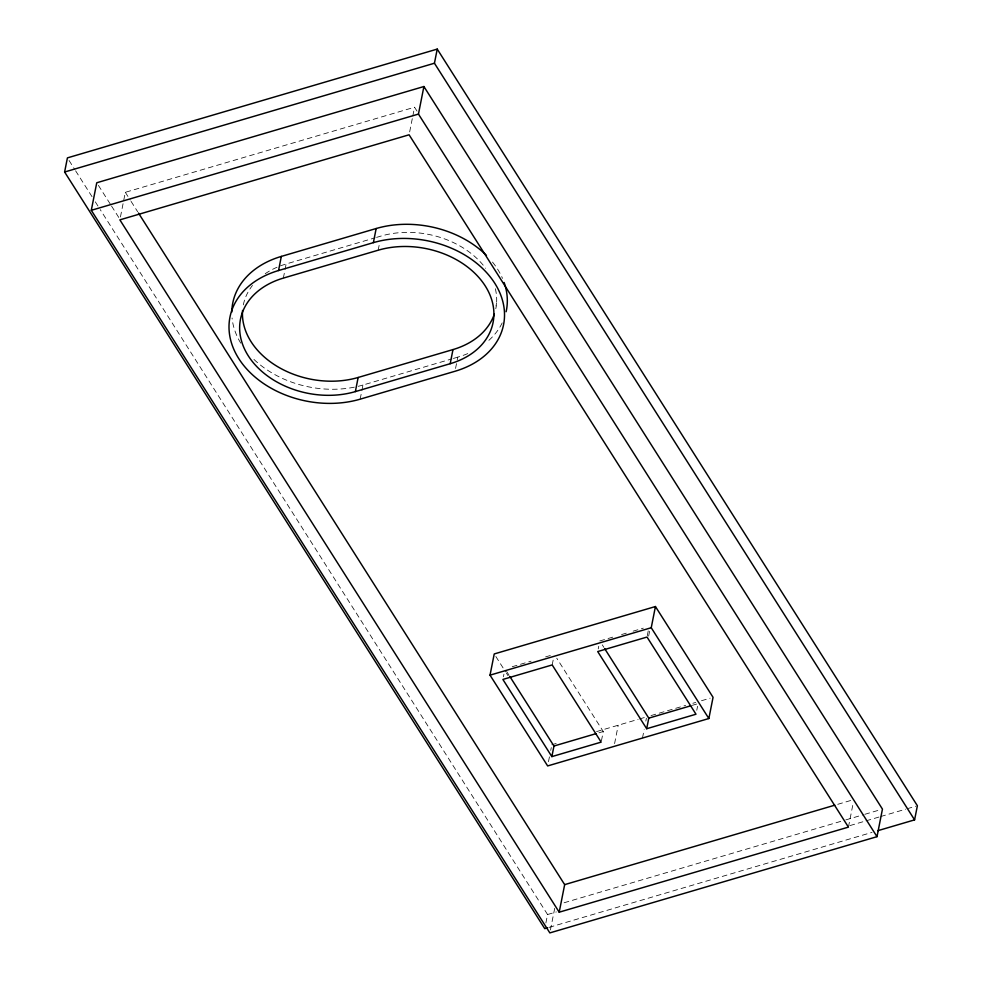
<?xml version="1.0" encoding="UTF-8"?>
<svg xmlns="http://www.w3.org/2000/svg" width="982" height="982" viewBox="0 0 982 982"><rect width="100%" height="100%" fill="white"/><g stroke="black" fill="none" stroke-linecap="round" stroke-linejoin="round"><path stroke-width="0.74" stroke-dasharray="4.91 3.68" d="M120.442 216.961L125.315 192.312L414.539 107.234L417.006 111.126M283.344 278.102L284.743 271.044M285.013 269.633L286.143 263.974L375.124 237.804M378.168 250.214L379.568 243.143M409.666 131.895L412.538 117.386M412.821 115.937L414.539 107.234M360.161 399.171L361.56 392.1M361.842 390.689L362.959 385.042L451.953 358.86M455.55 368.446L457.784 357.141A91.13 67.5 11.2 0 0 469.359 352.894M496.02 305.918L496.573 303.094M503.41 676.794L503.938 674.143M552.191 664.937L553.247 659.646M548.484 761.701L549.601 756.054M550.73 750.395L551.283 747.572M598.234 648.906L598.762 646.254M545.882 922.994L547.563 914.524L100.238 209.62M550.411 930.003L554.72 908.252M601.438 740.796L603.267 731.516L556.745 658.198M614.585 743.595L618.218 725.219M647.285 635.722L648.329 630.419M648.636 636.115L649.949 629.487M642.473 738.047L644.155 729.577M645.837 721.095L646.389 718.272M696.778 710.256L697.576 706.279M848.423 827.114L853.027 803.914M376.585 237.374L380.967 236.085A80.401 59.558 11.2 0 1 485.599 268.258M453.414 358.43L457.784 357.141M512.236 666.717L531.09 661.168M545.587 656.897L552.841 654.773M599.806 640.951L614.315 636.692M621.569 634.556L627.363 632.85M633.169 631.144L643.32 628.161M551.847 744.749L556.168 743.472M596.577 731.59L638.14 719.364M639.564 718.947L645.248 717.277M651.005 715.583L685.632 705.395M692.85 703.272L695.735 702.425M701.504 700.731L710.158 698.177M598.922 732.805L603.267 731.516M692.298 705.334L696.643 704.057M837.732 804.319L850.94 800.428M564.098 902.765L844.311 820.338M845.772 819.909L863.374 814.729M864.847 814.299L879.516 809.99M547.563 914.524L556.364 911.934M849.884 825.604L864.553 821.283M866.026 820.854L879.234 816.963M880.694 816.533L905.649 809.193M907.11 808.763L915.924 806.173M549.171 927.352L872.028 832.392M602.261 644.818L603.893 647.384M506.614 671.418L509.069 675.285M495.849 656.504L505.583 671.86M506.393 673.136L508.025 675.69M125.315 192.312L130.25 200.07M131.072 201.371L137.64 211.719M98.396 185.352L110.721 204.772M111.543 206.06L118.945 217.722M69.047 160.471L74.792 169.518M75.614 170.819L92.038 196.682M95.315 201.85L99.415 208.319M243.327 304.862A80.401 59.558 11.2 0 1 252.472 285.443M265.201 273.708A80.401 59.558 11.2 0 1 286.143 263.974M495.358 288.733A80.401 59.558 11.2 0 1 495.8 308.704M362.959 385.042A91.13 67.5 11.2 0 1 355.803 386.859M354.33 387.166A91.13 67.5 11.2 0 1 251.601 357.092M240.75 343.148A91.13 67.5 11.2 0 1 232.059 318.021M502.207 322.882A91.13 67.5 11.2 0 1 487.281 341.748M492.51 262.084A91.13 67.5 11.2 0 1 502.514 278.397"/><path stroke-width="1.47" d="M547.698 927.781L544.764 928.653L64.616 172.01L67.414 157.881L437.236 49.1L917.384 805.743L914.586 819.872L877.896 830.662M91.301 210.308L96.752 182.762L423.905 86.526L882.45 809.119L877 836.676L549.846 932.9L91.301 210.308L418.455 114.084L423.905 86.526M278.544 270.541L373.369 242.652A91.13 67.5 11.2 0 1 494.781 283.258A91.13 67.5 11.2 0 1 454.997 371.27L360.161 399.171A91.13 67.5 11.2 0 1 238.749 358.565A91.13 67.5 11.2 0 1 278.544 270.541L281.331 256.412L376.167 228.524A91.13 67.5 11.2 0 1 486.458 255.394M373.369 242.652L376.167 228.524M355.361 391.597L450.186 363.708A80.401 59.558 11.2 0 0 485.304 286.044A80.401 59.558 11.2 0 0 378.168 250.214L283.344 278.102A80.401 59.558 11.2 0 0 248.237 355.766A80.401 59.558 11.2 0 0 355.361 391.597L358.16 377.469L452.984 349.58A80.401 59.558 11.2 0 0 494.302 314.203M914.586 819.872L434.437 63.229L437.236 49.1M450.186 363.708L452.984 349.58M490.03 675.15L494.228 653.951L655.436 606.532L713.055 697.33L708.857 718.529L547.649 765.935L490.03 675.15L651.238 627.731L655.436 606.532M551.859 756.619L502.882 679.446L552.191 664.937L601.168 742.122L551.859 756.619L553.958 746.025L509.879 676.561M559.2 912.192L119.865 219.858L409.089 134.792L848.423 827.114L559.2 912.192L564.662 884.635L138.462 213.02M646.684 728.73L597.707 651.557L647.028 637.048L695.993 714.221L646.684 728.73L648.783 718.137L604.703 648.672M64.616 172.01L434.437 63.229M553.958 746.025L596.013 733.652M648.783 718.137L690.849 705.763M564.662 884.635L834.798 805.179M418.455 114.084L877 836.676M651.238 627.731L708.857 718.529M358.16 377.469A80.401 59.558 11.2 0 1 242.554 310.472M504.122 282.485A91.13 67.5 11.2 0 1 506.111 311.736M231.813 312.043A91.13 67.5 11.2 0 1 281.331 256.412"/></g></svg>
